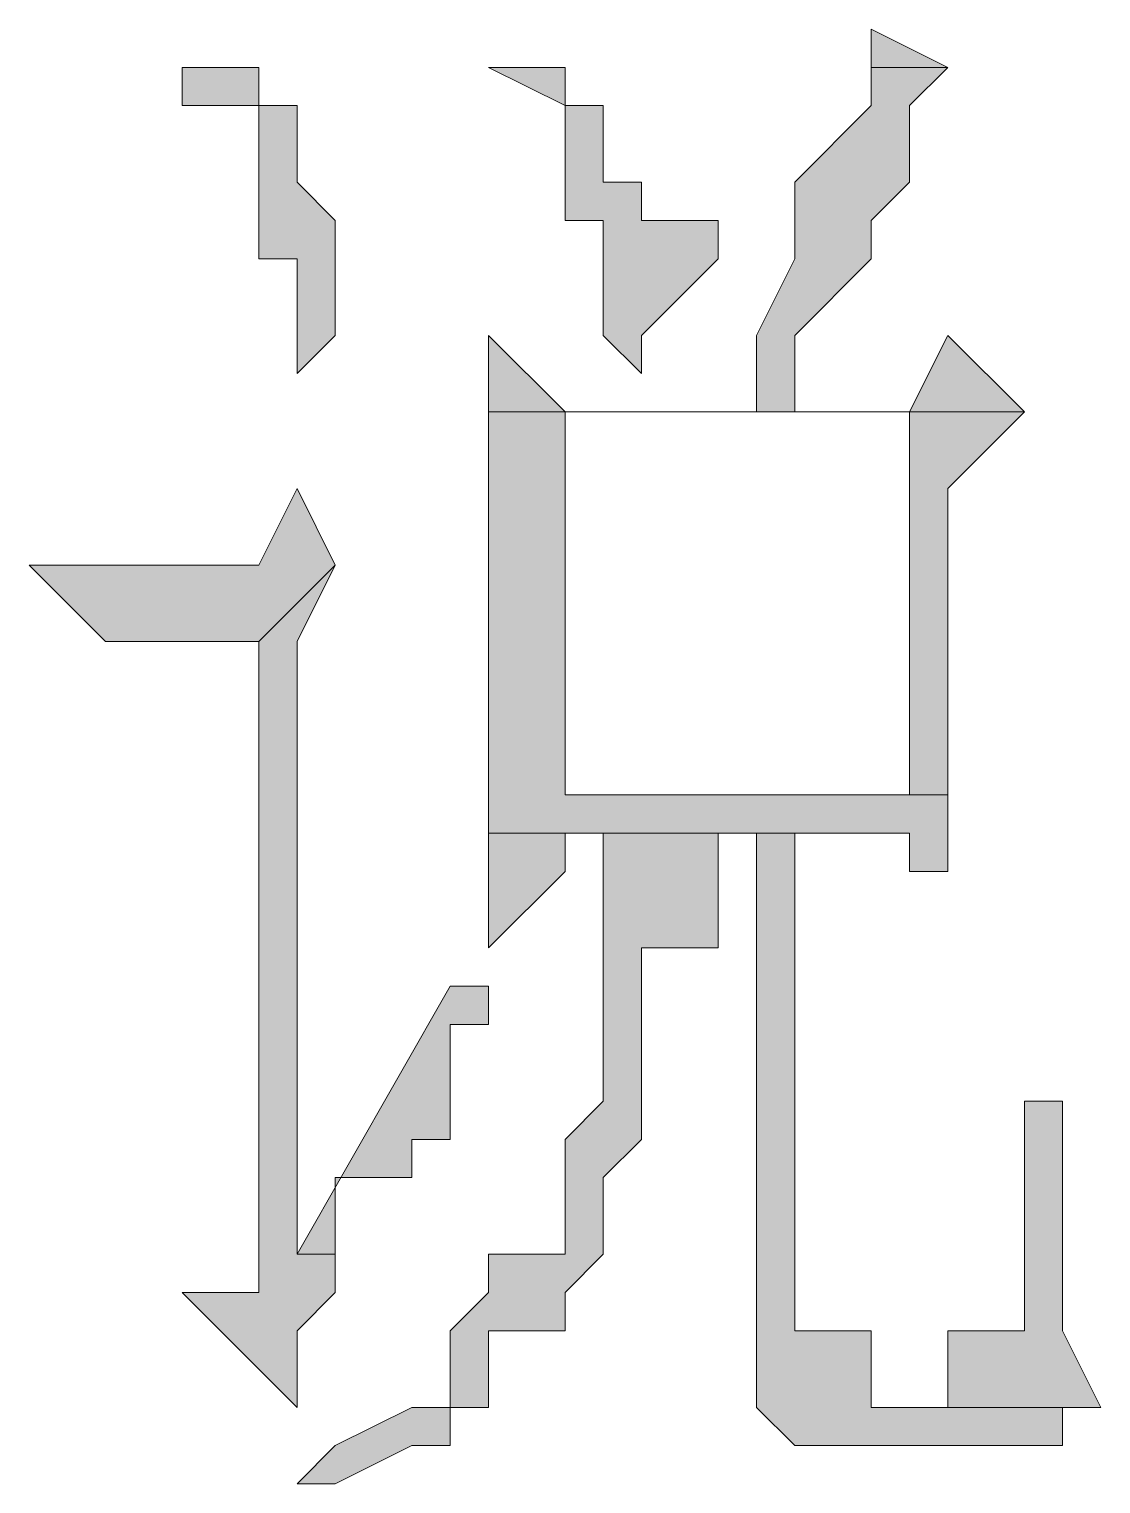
# Model space of a CAD drawing. Header units: millimetres. Extents: x 20 to 821, y 1 to 1134.
# Drawn here: x 676.44 to 681.48, y 549.86 to 556.7 of the extents above; entities that cross this region are included whole.
import ezdxf

# ---------------------------------------------------------------- set-up
doc = ezdxf.new("R2010")
doc.units = ezdxf.units.MM
doc.layers.add('1', color=7, linetype='Continuous')

msp = doc.modelspace()

# ---------------------------------------------------------------- hatches: boundary and pattern name
h = msp.add_hatch(color=0)
h.dxf.hatch_style = 2
h.paths.add_polyline_path([(680.4, 556.701732), (680.4, 556.521732), (680.76, 556.521732)])
h = msp.add_hatch(color=0)
h.dxf.hatch_style = 2
h.paths.add_polyline_path([(677.16, 556.521732), (677.16, 556.341732), (677.52, 556.341732), (677.52, 555.621732), (677.7, 555.621732), (677.7, 555.081732), (677.88, 555.261732), (677.88, 555.801732), (677.7, 555.981732), (677.7, 556.341732), (677.52, 556.341732), (677.52, 556.521732)])
h = msp.add_hatch(color=0)
h.dxf.hatch_style = 2
h.paths.add_polyline_path([(678.6, 556.521732), (678.96, 556.341732), (678.96, 555.801732), (679.14, 555.801732), (679.14, 555.261732), (679.32, 555.081732), (679.32, 555.261732), (679.68, 555.621732), (679.68, 555.801732), (679.32, 555.801732), (679.32, 555.981732), (679.14, 555.981732), (679.14, 556.341732), (678.96, 556.341732), (678.96, 556.521732)])
h = msp.add_hatch(color=0)
h.dxf.hatch_style = 2
h.paths.add_polyline_path([(680.4, 556.521732), (680.4, 556.341732), (680.04, 555.981732), (680.04, 555.621732), (679.86, 555.261732), (679.86, 554.901732), (680.04, 554.901732), (680.04, 555.261732), (680.4, 555.621732), (680.4, 555.801732), (680.58, 555.981732), (680.58, 556.341732), (680.76, 556.521732)])
h = msp.add_hatch(color=0)
h.dxf.hatch_style = 2
h.paths.add_polyline_path([(678.6, 555.261732), (678.6, 554.901732), (678.96, 554.901732)])
h = msp.add_hatch(color=0)
h.dxf.hatch_style = 2
h.paths.add_polyline_path([(680.76, 555.261732), (680.58, 554.901732), (678.6, 554.901732), (678.6, 554.541732), (678.6, 552.921732), (679.14, 552.921732), (680.58, 552.921732), (680.58, 552.741732), (680.76, 552.741732), (680.76, 552.921732), (680.76, 553.101732), (678.96, 553.101732), (678.96, 554.901732), (680.58, 554.901732), (681.12, 554.901732)])
h = msp.add_hatch(color=0)
h.dxf.hatch_style = 2
h.paths.add_polyline_path([(681.12, 554.901732), (680.58, 554.901732), (680.58, 553.101732), (678.96, 553.101732), (680.76, 553.101732), (680.76, 554.541732)])
h = msp.add_hatch(color=0)
h.dxf.hatch_style = 2
h.paths.add_polyline_path([(677.7, 554.541732), (677.52, 554.181732), (676.44, 554.181732), (676.8, 553.821732), (677.52, 553.821732), (677.88, 554.181732)])
h = msp.add_hatch(color=0)
h.dxf.hatch_style = 2
h.paths.add_polyline_path([(677.88, 554.181732), (677.52, 553.821732), (677.52, 550.761732), (677.16, 550.761732), (677.7, 550.221732), (677.7, 550.581732), (677.88, 550.761732), (677.88, 550.941732), (677.7, 550.941732), (677.7, 553.821732)])
h = msp.add_hatch(color=0)
h.dxf.hatch_style = 2
h.paths.add_polyline_path([(679.14, 552.921732), (679.14, 551.661732), (678.96, 551.481732), (678.96, 550.941732), (678.6, 550.941732), (678.6, 550.761732), (678.42, 550.581732), (678.42, 550.221732), (678.24, 550.221732), (677.88, 550.041732), (677.7, 549.861732), (677.88, 549.861732), (678.24, 550.041732), (678.42, 550.041732), (678.42, 550.221732), (678.6, 550.221732), (678.6, 550.581732), (678.96, 550.581732), (678.96, 550.761732), (679.14, 550.941732), (679.14, 551.301732), (679.32, 551.481732), (679.32, 552.381732), (679.68, 552.381732), (679.68, 552.921732), (679.86, 552.921732), (680.58, 552.921732)])
h = msp.add_hatch(color=0)
h.dxf.hatch_style = 2
h.paths.add_polyline_path([(678.6, 552.921732), (678.6, 552.381732), (678.96, 552.741732), (678.96, 552.921732), (679.14, 552.921732)])
h = msp.add_hatch(color=0)
h.dxf.hatch_style = 2
h.paths.add_polyline_path([(680.04, 552.921732), (679.86, 552.921732), (679.86, 550.581732), (679.86, 550.221732), (680.04, 550.041732), (681.3, 550.041732), (681.3, 550.221732), (681.48, 550.221732), (680.4, 550.221732), (680.4, 550.581732), (680.04, 550.581732)])
h = msp.add_hatch(color=0)
h.dxf.hatch_style = 2
h.paths.add_polyline_path([(678.42, 552.201732), (677.7, 550.941732), (677.88, 550.941732), (677.88, 551.301732), (678.24, 551.301732), (678.24, 551.481732), (678.42, 551.481732), (678.42, 551.661732), (678.42, 552.021732), (678.6, 552.021732), (678.6, 552.201732)])
h = msp.add_hatch(color=0)
h.dxf.hatch_style = 2
h.paths.add_polyline_path([(681.3, 551.661732), (681.12, 551.661732), (681.12, 551.481732), (681.12, 550.581732), (680.76, 550.581732), (680.76, 550.221732), (680.4, 550.221732), (681.48, 550.221732), (681.3, 550.581732)])

# ---------------------------------------------------------------- linework, layer by layer
at = {"layer": '1', "color": 0, "lineweight": 5}
for points in [[(680.4, 556.701732), (680.4, 556.521732), (680.76, 556.521732), (680.4, 556.701732)], [(677.16, 556.521732), (677.16, 556.341732), (677.52, 556.341732), (677.52, 555.621732), (677.7, 555.621732), (677.7, 555.081732), (677.88, 555.261732), (677.88, 555.801732), (677.7, 555.981732), (677.7, 556.341732), (677.52, 556.341732), (677.52, 556.521732), (677.16, 556.521732)], [(678.6, 556.521732), (678.96, 556.341732), (678.96, 555.801732), (679.14, 555.801732), (679.14, 555.261732), (679.32, 555.081732), (679.32, 555.261732), (679.68, 555.621732), (679.68, 555.801732), (679.32, 555.801732), (679.32, 555.981732), (679.14, 555.981732), (679.14, 556.341732), (678.96, 556.341732), (678.96, 556.521732), (678.6, 556.521732)], [(680.4, 556.521732), (680.4, 556.341732), (680.04, 555.981732), (680.04, 555.621732), (679.86, 555.261732), (679.86, 554.901732), (680.04, 554.901732), (680.04, 555.261732), (680.4, 555.621732), (680.4, 555.801732), (680.58, 555.981732), (680.58, 556.341732), (680.76, 556.521732), (680.4, 556.521732)], [(678.6, 555.261732), (678.6, 554.901732), (678.96, 554.901732), (678.6, 555.261732)], [(680.76, 555.261732), (680.58, 554.901732), (678.6, 554.901732), (678.6, 554.541732), (678.6, 552.921732), (679.14, 552.921732), (680.58, 552.921732), (680.58, 552.741732), (680.76, 552.741732), (680.76, 552.921732), (680.76, 553.101732), (678.96, 553.101732), (678.96, 554.901732), (680.58, 554.901732), (681.12, 554.901732), (680.76, 555.261732)], [(681.12, 554.901732), (680.58, 554.901732), (680.58, 553.101732), (678.96, 553.101732), (680.76, 553.101732), (680.76, 554.541732), (681.12, 554.901732)], [(677.7, 554.541732), (677.52, 554.181732), (676.44, 554.181732), (676.8, 553.821732), (677.52, 553.821732), (677.88, 554.181732), (677.7, 554.541732)], [(677.88, 554.181732), (677.52, 553.821732), (677.52, 550.761732), (677.16, 550.761732), (677.7, 550.221732), (677.7, 550.581732), (677.88, 550.761732), (677.88, 550.941732), (677.7, 550.941732), (677.7, 553.821732), (677.88, 554.181732)], [(679.14, 552.921732), (679.14, 551.661732), (678.96, 551.481732), (678.96, 550.941732), (678.6, 550.941732), (678.6, 550.761732), (678.42, 550.581732), (678.42, 550.221732), (678.24, 550.221732), (677.88, 550.041732), (677.7, 549.861732), (677.7, 549.861732), (677.88, 549.861732), (678.24, 550.041732), (678.42, 550.041732), (678.42, 550.221732), (678.6, 550.221732), (678.6, 550.581732), (678.96, 550.581732), (678.96, 550.761732), (679.14, 550.941732), (679.14, 551.301732), (679.32, 551.481732), (679.32, 552.381732), (679.68, 552.381732), (679.68, 552.921732), (679.86, 552.921732), (680.58, 552.921732), (679.14, 552.921732)], [(678.6, 552.921732), (678.6, 552.381732), (678.96, 552.741732), (678.96, 552.921732), (679.14, 552.921732), (678.6, 552.921732)], [(680.04, 552.921732), (679.86, 552.921732), (679.86, 550.581732), (679.86, 550.221732), (680.04, 550.041732), (681.3, 550.041732), (681.3, 550.221732), (681.48, 550.221732), (680.4, 550.221732), (680.4, 550.581732), (680.04, 550.581732), (680.04, 552.921732)], [(678.42, 552.201732), (677.7, 550.941732), (677.88, 550.941732), (677.88, 551.301732), (678.24, 551.301732), (678.24, 551.481732), (678.42, 551.481732), (678.42, 551.661732), (678.42, 552.021732), (678.6, 552.021732), (678.6, 552.201732), (678.42, 552.201732)], [(681.3, 551.661732), (681.12, 551.661732), (681.12, 551.481732), (681.12, 550.581732), (680.76, 550.581732), (680.76, 550.221732), (680.4, 550.221732), (681.48, 550.221732), (681.3, 550.581732), (681.3, 551.661732)]]:
    msp.add_lwpolyline(points, dxfattribs=at)

doc.saveas('drawing.dxf')
